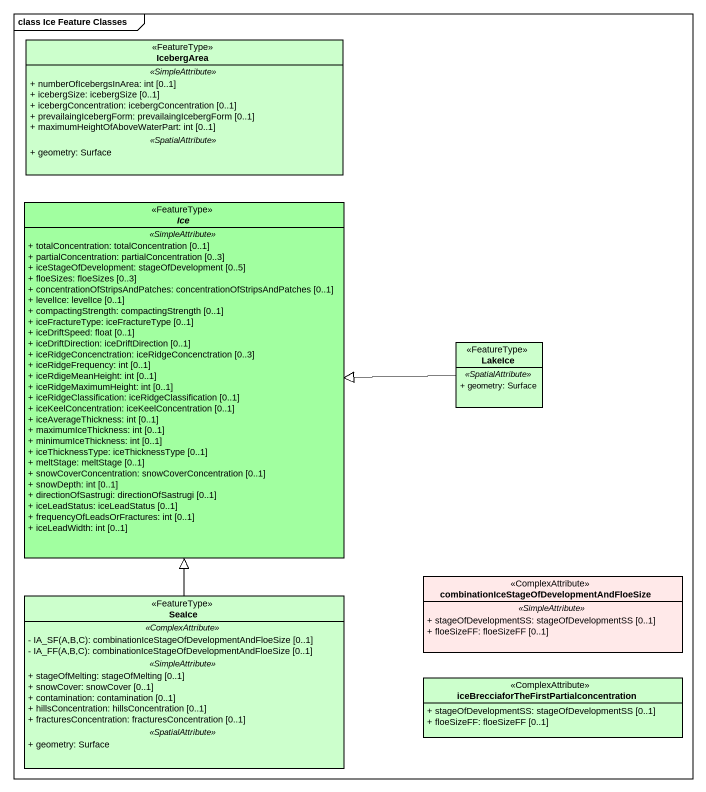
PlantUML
@startuml
mainframe class Ice Feature Classes
hide circle
hide empty members
skinparam classAttributeIconSize 0
class IcebergArea <<FeatureType>> #CCFFCC {
  .. <<SimpleAttribute>> ..
  + numberOfIcebergsInArea: int [0..1]
  + icebergSize: icebergSize [0..1]
  + icebergConcentration: icebergConcentration [0..1]
  + prevailaingIcebergForm: prevailaingIcebergForm [0..1]
  + maximumHeightOfAboveWaterPart: int [0..1]
  .. <<SpatialAttribute>> ..
  + geometry: Surface
}
abstract class Ice <<FeatureType>> #A1FFA0 {
  .. <<SimpleAttribute>> ..
  + totalConcentration: totalConcentration [0..1]
  + partialConcentration: partialConcentration [0..3]
  + iceStageOfDevelopment: stageOfDevelopment [0..5]
  + floeSizes: floeSizes [0..3]
  + concentrationOfStripsAndPatches: concentrationOfStripsAndPatches [0..1]
  + levelIce: levelIce [0..1]
  + compactingStrength: compactingStrength [0..1]
  + iceFractureType: iceFractureType [0..1]
  + iceDriftSpeed: float [0..1]
  + iceDriftDirection: iceDriftDirection [0..1]
  + iceRidgeConcenctration: iceRidgeConcenctration [0..3]
  + iceRidgeFrequency: int [0..1]
  + iceRdigeMeanHeight: int [0..1]
  + iceRidgeMaximumHeight: int [0..1]
  + iceRidgeClassification: iceRidgeClassification [0..1]
  + iceKeelConcentration: iceKeelConcentration [0..1]
  + iceAverageThickness: int [0..1]
  + maximumIceThickness: int [0..1]
  + minimumIceThickness: int [0..1]
  + iceThicknessType: iceThicknessType [0..1]
  + meltStage: meltStage [0..1]
  + snowCoverConcentration: snowCoverConcentration [0..1]
  + snowDepth: int [0..1]
  + directionOfSastrugi: directionOfSastrugi [0..1]
  + iceLeadStatus: iceLeadStatus [0..1]
  + frequencyOfLeadsOrFractures: int [0..1]
  + iceLeadWidth: int [0..1]
}
class LakeIce <<FeatureType>> #CCFFCC {
  .. <<SpatialAttribute>> ..
  + geometry: Surface
}
class SeaIce <<FeatureType>> #CCFFCC {
  .. <<ComplexAttribute>> ..
  {field} - IA_SF(A,B,C): combinationIceStageOfDevelopmentAndFloeSize [0..1]
  {field} - IA_FF(A,B,C): combinationIceStageOfDevelopmentAndFloeSize [0..1]
  .. <<SimpleAttribute>> ..
  + stageOfMelting: stageOfMelting [0..1]
  + snowCover: snowCover [0..1]
  + contamination: contamination [0..1]
  + hillsConcentration: hillsConcentration [0..1]
  + fracturesConcentration: fracturesConcentration [0..1]
  .. <<SpatialAttribute>> ..
  + geometry: Surface
}
class "combinationIceStageOfDevelopmentAndFloeSize" as combinationIceStageOfDevelop <<ComplexAttribute>> #FFE9E9 {
  .. <<SimpleAttribute>> ..
  + stageOfDevelopmentSS: stageOfDevelopmentSS [0..1]
  + floeSizeFF: floeSizeFF [0..1]
}
class "iceBrecciaforTheFirstPartialconcentration" as iceBrecciaforTheFirstPartial <<ComplexAttribute>> #CCFFCC {
  + stageOfDevelopmentSS: stageOfDevelopmentSS [0..1]
  + floeSizeFF: floeSizeFF [0..1]
}
LakeIce -left-|> Ice
SeaIce -up-|> Ice
@enduml
